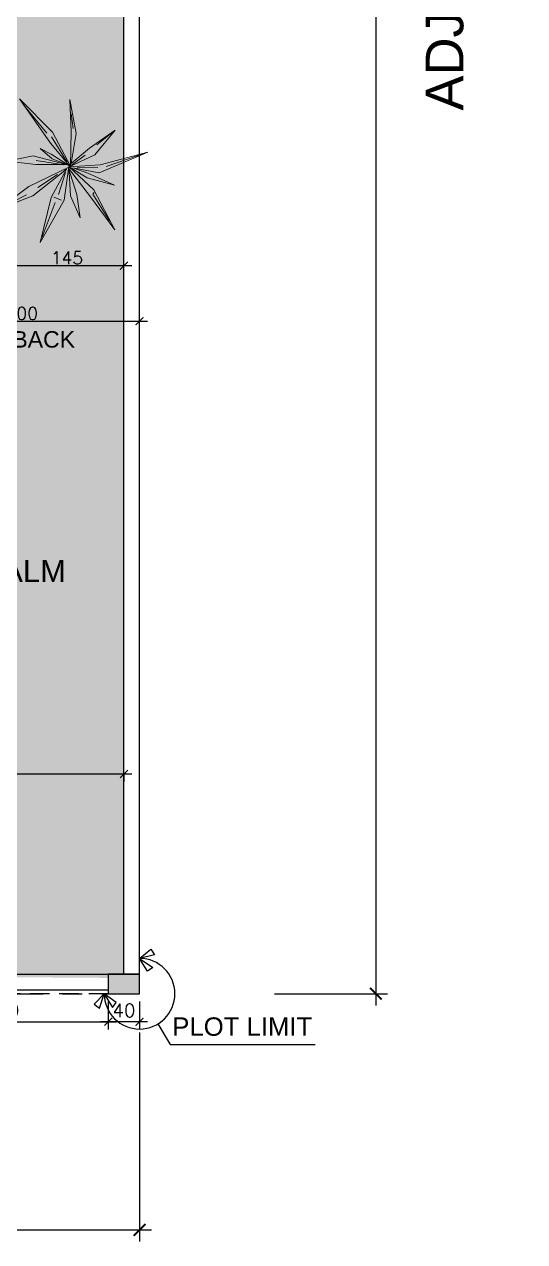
# Model space of a CAD drawing. Header units: centimetres. Extents: x -10658 to 14823, y -5448 to 3597.
# Drawn here: x -147 to 490, y -316 to 1235 of the extents above; entities that cross this region are included whole.
import ezdxf
from ezdxf.enums import TextEntityAlignment as Align

# ---------------------------------------------------------------- set-up
doc = ezdxf.new("R2010")
doc.units = ezdxf.units.CM
doc.header["$LTSCALE"] = 100
doc.header["$MEASUREMENT"] = 0
doc.header["$PDMODE"] = 35
for name, pattern in [('FINAL PLOT$0$CENTER', [2, 1.25, -0.25, 0.25, -0.25]), ('FINAL PLOT$0$FINAL PLOT$0$CENTER', [2, 1.25, -0.25, 0.25, -0.25]), ('SOURROUNDING$0$HIDDEN', [0.375, 0.25, -0.125])]:
    doc.linetypes.add(name, pattern=pattern)
for name, color, linetype in [('DIM IN', 1, 'Continuous'), ('FINAL PLOT$0$CUTTING LINE', 4, 'Continuous'), ('FINAL PLOT$0$DIM-OUT', 1, 'Continuous'), ('FINAL PLOT$0$PLOT LIMIT', 6, 'FINAL PLOT$0$CENTER'), ('FINAL PLOT$0$PLOT LINE', 6, 'FINAL PLOT$0$FINAL PLOT$0$CENTER'), ('SOURROUNDING$0$SURROUNDINGS$0$SURROUNDINGS$0$SURROUNDINGS$0$COLUMN', 6, 'Continuous'), ('SOURROUNDING$0$SURROUNDINGS$0$SURROUNDINGS$0$SURROUNDINGS$0$COLUMN HATCH', 201, 'Continuous'), ('SOURROUNDING$0$TEXT', 3, 'Continuous'), ('SOURROUNDING$0$WALL-03', 2, 'Continuous'), ('SOURROUNDING$0$WALL-04', 1, 'Continuous'), ('TEXT', 3, 'Continuous')]:
    doc.layers.add(name, color=color, linetype=linetype)
doc.layers.add('SOURROUNDING$0$HAT', color=8, linetype='Continuous', lineweight=9)
doc.layers.add('SOURROUNDING$0$plantitas', color=68, linetype='Continuous', lineweight=5)
doc.styles.add('ART', font='arial.ttf')
doc.styles.add('FINAL PLOT$0$ART', font='arial.ttf')
doc.styles.add('FINAL PLOT$0$ASA', font='romans.shx', dxfattribs={"width": 0.8})
doc.styles.add('FINAL PLOT$0$FINAL PLOT$0$ART', font='arial.ttf')
doc.styles.add('FINAL PLOT$0$FINAL PLOT$0$FINAL PLOT$0$ART', font='arial.ttf')
doc.styles.add('ROMANS', font='romans')
doc.styles.add('SOURROUNDING$0$ARIAL', font='arial.ttf', dxfattribs={"width": 0.8, "height": 150})
doc.dimstyles.new('AS-17-100', dxfattribs={"dimtxt": 17, "dimasz": 10, "dimexe": 10, "dimexo": 10, "dimgap": 6, "dimtad": 1, "dimtoh": 1, "dimdec": 0, "dimdsep": 46, "dimtxsty": 'ROMANS', "dimblk1": 'ARCHTICK', "dimblk2": 'ARCHTICK', "dimsah": 1, "dimcen": 25, "dimdle": 10, "dimclrd": 1, "dimclre": 1, "dimclrt": 2, "dimadec": 0, "dimazin": 0, "dimtfac": 1, "dimtdec": 0, "dimtofl": 0, "dimtmove": 2, "dimatfit": 3, "dimldrblk": 'ARCHTICK', "dimfxl": 1, "dimtolj": 1, "dimtzin": 0, "dimarcsym": 0})
doc.dimstyles.new('FINAL PLOT$0$AS-23-100-FM', dxfattribs={"dimscale": 0, "dimtxt": 20, "dimasz": 15, "dimexe": 15, "dimexo": 10, "dimgap": 5, "dimtad": 1, "dimtoh": 1, "dimdec": 0, "dimlfac": 0.393701, "dimzin": 1, "dimdsep": 46, "dimlunit": 3, "dimtxsty": 'FINAL PLOT$0$ASA', "dimblk1": 'FINAL PLOT$0$_ARCHTICK', "dimblk2": 'FINAL PLOT$0$_ARCHTICK', "dimsah": 1, "dimcen": 15, "dimdle": 15, "dimclrd": 1, "dimclre": 1, "dimclrt": 3, "dimadec": 0, "dimazin": 0, "dimtfac": 1, "dimtdec": 0, "dimtmove": 2, "dimatfit": 3, "dimldrblk": 'FINAL PLOT$0$_ARCHTICK', "dimfxl": 1, "dimtolj": 1, "dimtzin": 0, "dimarcsym": 0})

# ---------------------------------------------------------------- blocks, each defined once
blk = doc.blocks.new('_ARCHTICK')
at = {"color": 0, "linetype": 'ByBlock', "const_width": 0.15}
blk.add_lwpolyline([(-0.5, -0.5), (0.5, 0.5)], dxfattribs=at)
blk = doc.blocks.new('*D59')
at = {"layer": 'Defpoints', "color": 0, "transparency": 16777216}
for p in [(-300, 856.6), (0, 856.6), (0, 842.9)]:
    blk.add_point(p, dxfattribs=at)
at = {"layer": 'DIM IN', "color": 1, "lineweight": -2, "transparency": 16777216}
for p, q in [((-310, 856.6), (10, 856.6)), ((0, 852.9), (0, 866.6))]:
    blk.add_line(p, q, dxfattribs=at)
at = {"layer": 'DIM IN', "color": 1, "lineweight": -2, "transparency": 16777216, "xscale": 10, "yscale": 10, "zscale": 10, "rotation": 180}
blk.add_blockref('_ARCHTICK', (-300, 856.6), dxfattribs=at)
at = {"layer": 'DIM IN', "color": 1, "lineweight": -2, "transparency": 16777216, "xscale": 10, "yscale": 10, "zscale": 10}
blk.add_blockref('_ARCHTICK', (0, 856.6), dxfattribs=at)
at = {"layer": 'DIM IN', "color": 2, "transparency": 16777216, "insert": (-150, 866.6), "char_height": 16, "attachment_point": 5, "style": 'ROMANS'}
blk.add_mtext('\\A1;300', dxfattribs=at)
blk = doc.blocks.new('SOURROUNDING$0$0Q62D')
at = {"color": 0, "linetype": 'ByBlock'}
for p, q in [((-0.05, 1.11), (0.07, 0.48)), ((-0.03, 0.53), (-0.05, 1.11)), ((-0.03, 0.96), (0.02, 0.52)), ((-0.99, 0.59), (-0.35, 0.33)), ((-0.47, 0.19), (-0.99, 0.59)), ((-0.47, 0.28), (-0.92, 0.55)), ((-0.33, 0.67), (-0.16, 0.38)), ((-0.24, 0.34), (-0.33, 0.67)), ((-0.02, 0.02), (-0.03, 0.53)), ((0.02, 0.52), (0.05, 0.51)), ((0.1, 0.29), (0.34, 0.61)), ((0.34, 0.61), (0.15, 0.24)), ((0.28, 0.34), (1, 0.54)), ((1, 0.54), (0.36, 0.26)), ((1, 0.54), (0.41, 0.33)), ((-0.16, 0.38), (-0.02, 0.02)), ((0.07, 0.48), (0, 0.01)), ((-0.05, 0.01), (-0.47, 0.19)), ((-0.44, 0.21), (-0.38, 0.31)), ((-0.09, 0.04), (-0.36, 0.22)), ((-0.35, 0.33), (0, 0)), ((0, 0), (-0.24, 0.34)), ((0, 0.01), (0.1, 0.29)), ((0.36, 0.26), (0, 0.01)), ((0.03, 0.05), (0.28, 0.34)), ((0.15, 0.24), (0.03, 0.05)), ((0.08, 0.09), (0.31, 0.27)), ((-1.16, -0.15), (-0.66, 0.01)), ((-0.66, 0.01), (-0.05, 0.01)), ((-0.01, 0.01), (-0.62, -0.13)), ((0.01, 0), (-0.09, -0.29)), ((0, 0.01), (0.39, 0.1)), ((0, -0.42), (0.01, 0)), ((0.02, 0.01), (0.12, -0.52)), ((0.33, -0.36), (0.02, 0.01)), ((0.04, 0.01), (0.28, 0.02)), ((0.39, 0.1), (0.83, 0.01)), ((0.83, 0.01), (0.39, -0.02)), ((0.77, 0.01), (0.5, 0.01)), ((-1.16, -0.15), (-0.72, -0.06)), ((-0.62, -0.13), (-1.16, -0.15)), ((-0.2, -0.01), (-0.53, -0.04)), ((-0.35, -0.31), (-0.01, -0.04)), ((-0.04, -0.06), (-0.31, -0.35)), ((0, -0.03), (-0.3, -0.43)), ((-0.12, -0.23), (0, -0.03)), ((0.02, -0.06), (0.07, -0.48)), ((0.05, -0.01), (0.37, -0.3)), ((0.39, -0.02), (0.05, -0.01)), ((-0.64, -0.6), (-0.35, -0.31)), ((-0.16, -0.45), (-0.12, -0.23)), ((-0.09, -0.29), (-0.16, -0.45)), ((0.37, -0.3), (0.6, -0.73)), ((-0.3, -0.43), (-0.64, -0.6)), ((0.05, -1.18), (0, -0.42)), ((0.6, -0.73), (0.33, -0.36)), ((0.49, -0.56), (0.38, -0.38)), ((0.04, -1.08), (0.05, -0.56)), ((0.12, -0.52), (0.05, -1.18))]:
    blk.add_line(p, q, dxfattribs=at)
blk = doc.blocks.new('SOURROUNDING')
at = {"layer": 'SOURROUNDING$0$HAT', "transparency": 33554658}
h = blk.add_hatch(dxfattribs=at)
h.set_pattern_fill('CROSS', color=256, scale=150, angle=90)
h.paths.add_polyline_path([(-1392.1, 640), (-2418, 640), (-2418, 25), (-1392.1, 25)])
h.paths.add_polyline_path([(-1810, 2848), (-1810, 3028), (-3028, 3028), (-3028, 785), (-1820, 785), (-1820, 1969.7), (-1935, 1969.7), (-1935, 2521.2), (-1820, 2521.2), (-1820, 2848)])
h.paths.add_polyline_path([(-890, 3028), (-880, 2818), (-165, 2818), (-175, 2848), (-165, 2848), (-165, 652.9), (-722.1, 652.9), (-722.1, 25), (-20, 20), (-20, 3028)])
at = {"layer": 'SOURROUNDING$0$SURROUNDINGS$0$SURROUNDINGS$0$SURROUNDINGS$0$COLUMN HATCH'}
h = blk.add_hatch(color=256, dxfattribs=at)
h.dxf.hatch_style = 1
h.paths.add_polyline_path([(0, 25), (-39.8, 25), (-39.8, 0), (0, 0)])
at = {"layer": 'SOURROUNDING$0$SURROUNDINGS$0$SURROUNDINGS$0$SURROUNDINGS$0$COLUMN'}
blk.add_lwpolyline([(-39.8, 0), (0, 0), (0, 25), (-39.8, 25)], close=True, dxfattribs=at)
at = {"layer": 'SOURROUNDING$0$WALL-03'}
for p, q in [((0, 0), (0, 3048)), ((-20, 25), (-20, 3028)), ((-997.1, 25), (0, 25)), ((-922.1, 5), (-39.8, 5))]:
    blk.add_line(p, q, dxfattribs=at)
at = {"layer": 'SOURROUNDING$0$WALL-04', "linetype": 'SOURROUNDING$0$HIDDEN'}
blk.add_line((-39.8, 0), (-309.5, 0), dxfattribs=at)
at = {"layer": 'SOURROUNDING$0$plantitas', "color": 54, "extrusion": (0, 0, -1), "xscale": 90.07812315540856, "yscale": 90.07812315540856, "zscale": -90.07812315540879, "rotation": 141.4792577779152}
blk.add_blockref('SOURROUNDING$0$0Q62D', (90.1, 1053.9), dxfattribs=at)
at = {"layer": 'SOURROUNDING$0$TEXT', "linetype": 'ByBlock', "style": 'SOURROUNDING$0$ARIAL'}
blk.add_text('LOCAL PALM', height=28.25, dxfattribs=at).set_placement((-217.7, 524.3), align=Align.CENTER)
blk = doc.blocks.new('*D28')
at = {"layer": 'Defpoints', "color": 0, "transparency": 16777216}
for p in [(-165, 927.3), (-165, 927.3), (-20, 927.3)]:
    blk.add_point(p, dxfattribs=at)
at = {"layer": 'DIM IN', "color": 1, "lineweight": -2, "transparency": 16777216}
blk.add_line((-10, 927.3), (-175, 927.3), dxfattribs=at)
at = {"layer": 'DIM IN', "color": 1, "lineweight": -2, "transparency": 16777216, "xscale": 10, "yscale": 10, "zscale": 10, "rotation": 180}
blk.add_blockref('_ARCHTICK', (-165, 927.3), dxfattribs=at)
at = {"layer": 'DIM IN', "color": 1, "lineweight": -2, "transparency": 16777216, "xscale": 10, "yscale": 10, "zscale": 10}
blk.add_blockref('_ARCHTICK', (-20, 927.3), dxfattribs=at)
at = {"layer": 'DIM IN', "color": 2, "transparency": 16777216, "insert": (-92.5, 937.3), "char_height": 16, "attachment_point": 5, "style": 'ROMANS'}
blk.add_mtext('\\A1;145', dxfattribs=at)
blk = doc.blocks.new('*D83')
at = {"layer": 'Defpoints', "color": 0, "transparency": 16777216}
for p in [(0, 0), (-39.8, 0), (-39.8, -35.8)]:
    blk.add_point(p, dxfattribs=at)
at = {"layer": 'DIM IN', "color": 1, "lineweight": -2, "transparency": 16777216}
for p, q in [((-39.8, -10), (-39.8, -45.8)), ((0, -10), (0, -45.8)), ((10, -35.8), (-49.8, -35.8))]:
    blk.add_line(p, q, dxfattribs=at)
at = {"layer": 'DIM IN', "color": 1, "lineweight": -2, "transparency": 16777216, "xscale": 10, "yscale": 10, "zscale": 10, "rotation": 180}
blk.add_blockref('_ARCHTICK', (-39.8, -35.8), dxfattribs=at)
at = {"layer": 'DIM IN', "color": 1, "lineweight": -2, "transparency": 16777216, "xscale": 10, "yscale": 10, "zscale": 10}
blk.add_blockref('_ARCHTICK', (0, -35.8), dxfattribs=at)
at = {"layer": 'DIM IN', "color": 2, "transparency": 16777216, "insert": (-19.9, -21.3), "char_height": 17, "attachment_point": 5, "style": 'ROMANS'}
blk.add_mtext('\\A1;40', dxfattribs=at)
blk = doc.blocks.new('*D99')
at = {"layer": 'Defpoints', "color": 0, "transparency": 16777216}
for p in [(-732.1, 279.9), (-20, 289.9), (-20, 279.9)]:
    blk.add_point(p, dxfattribs=at)
at = {"layer": 'DIM IN', "color": 1, "lineweight": -2, "transparency": 16777216}
for p, q in [((-742.1, 279.9), (-10, 279.9)), ((-732.1, 289.9), (-732.1, 289.9)), ((-20, 279.9), (-20, 269.9))]:
    blk.add_line(p, q, dxfattribs=at)
at = {"layer": 'DIM IN', "color": 1, "lineweight": -2, "transparency": 16777216, "xscale": 10, "yscale": 10, "zscale": 10, "rotation": 180}
blk.add_blockref('_ARCHTICK', (-732.1, 279.9), dxfattribs=at)
at = {"layer": 'DIM IN', "color": 1, "lineweight": -2, "transparency": 16777216, "xscale": 10, "yscale": 10, "zscale": 10}
blk.add_blockref('_ARCHTICK', (-20, 279.9), dxfattribs=at)
at = {"layer": 'DIM IN', "color": 2, "transparency": 16777216, "insert": (-376, 294.4), "char_height": 17, "attachment_point": 5, "style": 'ROMANS'}
blk.add_mtext('\\A1;712', dxfattribs=at)
blk = doc.blocks.new('*D104')
at = {"layer": 'Defpoints', "color": 0, "transparency": 16777216}
for p in [(-309.5, -35.8), (-39.8, -35.8), (-39.8, -35.8)]:
    blk.add_point(p, dxfattribs=at)
at = {"layer": 'DIM IN', "color": 1, "lineweight": -2, "transparency": 16777216}
blk.add_line((-319.5, -35.8), (-29.8, -35.8), dxfattribs=at)
at = {"layer": 'DIM IN', "color": 1, "lineweight": -2, "transparency": 16777216, "xscale": 10, "yscale": 10, "zscale": 10, "rotation": 180}
blk.add_blockref('_ARCHTICK', (-309.5, -35.8), dxfattribs=at)
at = {"layer": 'DIM IN', "color": 1, "lineweight": -2, "transparency": 16777216, "xscale": 10, "yscale": 10, "zscale": 10}
blk.add_blockref('_ARCHTICK', (-39.8, -35.8), dxfattribs=at)
at = {"layer": 'DIM IN', "color": 2, "transparency": 16777216, "insert": (-174.7, -21.3), "char_height": 17, "attachment_point": 5, "style": 'ROMANS'}
blk.add_mtext('\\A1;270', dxfattribs=at)
blk = doc.blocks.new('FINAL PLOT$0$_ARCHTICK')
at = {"color": 0, "linetype": 'ByBlock', "const_width": 0.15}
blk.add_lwpolyline([(-0.5, -0.5), (0.5, 0.5)], dxfattribs=at)
blk = doc.blocks.new('*D1982')
at = {"layer": 'Defpoints', "color": 0, "transparency": 16777216}
for p in [(161.9, 3048), (161.9, 0), (300.9, 0)]:
    blk.add_point(p, dxfattribs=at)
at = {"layer": 'FINAL PLOT$0$DIM-OUT', "color": 1, "lineweight": -2, "transparency": 16777216}
for p, q in [((300.9, 3063), (300.9, -15)), ((171.9, 3048), (315.9, 3048)), ((171.9, 0), (315.9, 0))]:
    blk.add_line(p, q, dxfattribs=at)
at = {"layer": 'FINAL PLOT$0$DIM-OUT', "color": 1, "lineweight": -2, "transparency": 16777216, "xscale": 15, "yscale": 15, "zscale": 15}
for p, rotation in [((300.9, 3048), 90), ((300.9, 0), 270)]:
    blk.add_blockref('FINAL PLOT$0$_ARCHTICK', p, dxfattribs=dict(at, rotation=rotation))
at = {"layer": 'FINAL PLOT$0$DIM-OUT', "color": 3, "transparency": 16777216, "insert": (276.6, 1524), "char_height": 30, "attachment_point": 5, "rotation": 90, "style": 'FINAL PLOT$0$ART'}
blk.add_mtext('\\A1;100\'-0" [30.48m.]', dxfattribs=at)
blk = doc.blocks.new('*D1983')
at = {"layer": 'Defpoints', "color": 0, "transparency": 16777216}
for p in [(-3048, -39.3), (0, -39.3), (0, -300.8)]:
    blk.add_point(p, dxfattribs=at)
at = {"layer": 'FINAL PLOT$0$DIM-OUT', "color": 1, "lineweight": -2, "transparency": 16777216}
for p, q in [((-3048, -49.3), (-3048, -315.8)), ((0, -49.3), (0, -315.8)), ((-3063, -300.8), (15, -300.8))]:
    blk.add_line(p, q, dxfattribs=at)
at = {"layer": 'FINAL PLOT$0$DIM-OUT', "color": 1, "lineweight": -2, "transparency": 16777216, "xscale": 15, "yscale": 15, "zscale": 15, "rotation": 180}
blk.add_blockref('FINAL PLOT$0$_ARCHTICK', (-3048, -300.8), dxfattribs=at)
at = {"layer": 'FINAL PLOT$0$DIM-OUT', "color": 1, "lineweight": -2, "transparency": 16777216, "xscale": 15, "yscale": 15, "zscale": 15}
blk.add_blockref('FINAL PLOT$0$_ARCHTICK', (0, -300.8), dxfattribs=at)
at = {"layer": 'FINAL PLOT$0$DIM-OUT', "color": 3, "transparency": 16777216, "insert": (-1524, -276.6), "char_height": 30, "attachment_point": 5, "style": 'FINAL PLOT$0$ART'}
blk.add_mtext('\\A1;100\'-0" [30.48m.]', dxfattribs=at)
blk = doc.blocks.new('FINAL PLOT')
at = {"layer": 'FINAL PLOT$0$CUTTING LINE', "color": 4}
for p, q in [((23.2, -38.5), (39, -64.7)), ((39, -64.7), (223.8, -64.7))]:
    blk.add_line(p, q, dxfattribs=at)
for points in [[(0, 45), (14.3, 56.6), (19, 49.4), (0, 45), (16.7, 33.3), (9.9, 28.9), (0, 45)], [(-45, 0), (-57.8, -13.3), (-51, -18.6), (-45, 0), (-34.7, -17.6), (-29.8, -11.1), (-45, 0)]]:
    blk.add_lwpolyline(points, dxfattribs=at)
blk.add_arc((0, 0), 45, 180, 90, dxfattribs=at)
at = {"layer": 'FINAL PLOT$0$PLOT LIMIT', "color": 1}
blk.add_lwpolyline([(-3048, 0), (0, 0), (0, 3048), (-3048, 3048)], close=True, dxfattribs=at)
at = {"layer": 'FINAL PLOT$0$CUTTING LINE', "color": 4, "style": 'FINAL PLOT$0$FINAL PLOT$0$ART'}
blk.add_text('PLOT LIMIT', height=23.44, dxfattribs=at).set_placement((219.9, -53.6), align=Align.RIGHT)
at = {"layer": 'FINAL PLOT$0$PLOT LINE', "color": 7, "style": 'FINAL PLOT$0$FINAL PLOT$0$FINAL PLOT$0$ART'}
blk.add_text('ADJACENT PLOT (000-000)', height=48, rotation=90, dxfattribs=at).set_placement((388.4, 1553.4), align=Align.MIDDLE_CENTER)
at = {"layer": 'FINAL PLOT$0$DIM-OUT'}
dim = blk.add_linear_dim(base=(300.9, 0), p1=(161.9, 3048), p2=(161.9, 0), angle=90, dimstyle='FINAL PLOT$0$AS-23-100-FM', override={"dimscale": 1, "dimtxt": 30, "dimtxsty": 'FINAL PLOT$0$ART'}, dxfattribs=at)
dim.commit()
dim.dimension.update_dxf_attribs({"geometry": '*D1982', "text_midpoint": (276.6, 1524)})
dim = blk.add_linear_dim(base=(0, -300.8), p1=(-3048, -39.3), p2=(0, -39.3), dimstyle='FINAL PLOT$0$AS-23-100-FM', override={"dimscale": 1, "dimtxt": 30, "dimtxsty": 'FINAL PLOT$0$ART'}, dxfattribs=at)
dim.commit()
dim.dimension.update_dxf_attribs({"geometry": '*D1983', "text_midpoint": (-1524, -276.6)})

msp = doc.modelspace()

# ---------------------------------------------------------------- block references
at = {"layer": 'DIM IN'}
msp.add_blockref('SOURROUNDING', (0, 0), dxfattribs=at)

# ---------------------------------------------------------------- texts
at = {"layer": 'TEXT', "style": 'ART'}
msp.add_text('SETBACK', height=21, dxfattribs=at).set_placement((-219.1, 823))

# ---------------------------------------------------------------- dimensions: what is measured, and where the dimension line sits
at = {"layer": 'DIM IN'}
for base, p1, p2, picture, middle in [((-165, 927.3), (-20, 927.3), (-165, 927.3), '*D28', (-92.5, 937.3)), ((0, 856.6), (-300, 856.6), (0, 842.9), '*D59', (-150, 866.6))]:
    dim = msp.add_linear_dim(base=base, p1=p1, p2=p2, dimstyle='AS-17-100', override={"dimtxt": 16, "dimgap": 2}, dxfattribs=at)
    dim.commit()
    dim.dimension.update_dxf_attribs({"geometry": picture, "text_midpoint": middle})
for base, p1, p2, picture, middle in [((-20, 279.9), (-732.1, 279.9), (-20, 289.9), '*D99', (-376, 294.4)), ((-39.8, -35.8), (0, 0), (-39.8, 0), '*D83', (-19.9, -21.3)), ((-39.8, -35.8), (-309.5, -35.8), (-39.8, -35.8), '*D104', (-174.7, -21.3))]:
    dim = msp.add_linear_dim(base=base, p1=p1, p2=p2, dimstyle='AS-17-100', dxfattribs=at)
    dim.commit()
    dim.dimension.update_dxf_attribs({"geometry": picture, "text_midpoint": middle})

# ---------------------------------------------------------------- next in the draw order: wipeouts: each hides what was drawn before it
msp.add_wipeout([(2339.5, 3271), (12.7, 3231.6), (170.5, 1963.7), (571.4, 525.1), (2865.3, 374), (2457.8, 1838.9)]).dxf.layer = 'DIM IN'

# ---------------------------------------------------------------- next in the draw order: block references
msp.add_blockref('FINAL PLOT', (0, 0), dxfattribs=at)

doc.saveas('drawing.dxf')
